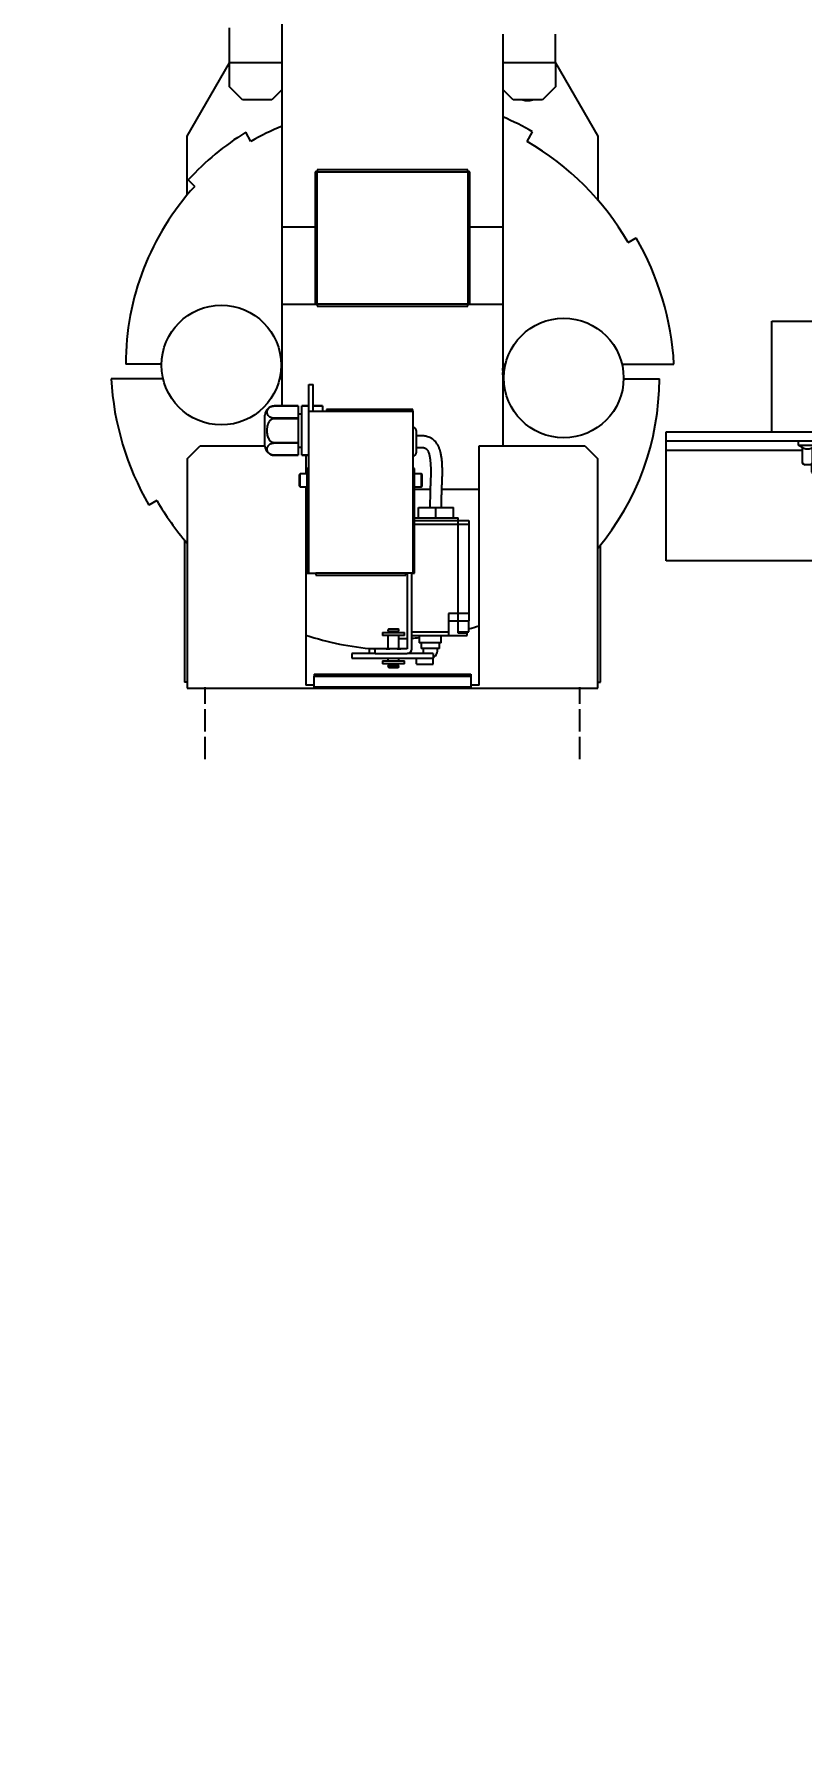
# Model space of a CAD drawing. Header units: millimetres. Extents: x 3615 to 23385, y 1892 to 17185.
# Drawn here: x 14476 to 14893, y 14545 to 15470 of the extents above; entities that cross this region are included whole.
import ezdxf

# ---------------------------------------------------------------- set-up
doc = ezdxf.new("R2010")
doc.units = ezdxf.units.MM
doc.header["$MEASUREMENT"] = 0
doc.linetypes.add('ACAD_ISO02W100', pattern=[15, 12, -3])
for name, color, linetype in [('CONT_35', 2, 'Continuous'), ('DASH_25', 1, 'ACAD_ISO02W100'), ('DIM_35', 7, 'Continuous')]:
    doc.layers.add(name, color=color, linetype=linetype)
doc.styles.add('ARIAL-N', font='ARIALN.TTF')
doc.dimstyles.new('KONE_30', dxfattribs={"dimscale": 30, "dimtxt": 3.5, "dimasz": 2.5, "dimexe": 1, "dimexo": 1, "dimgap": 1.5, "dimtad": 1, "dimdec": 0, "dimzin": 0, "dimdsep": 46, "dimtxsty": 'ARIAL-N', "dimcen": 0, "dimclrd": 256, "dimclre": 256, "dimclrt": 256, "dimadec": 1, "dimazin": 3, "dimtfac": 1, "dimtdec": 0, "dimtmove": 0, "dimatfit": 0, "dimfxl": 1, "dimtfill": 1, "dimtolj": 1, "dimtzin": 0, "dimarcsym": 0})

# ---------------------------------------------------------------- blocks, each defined once
blk = doc.blocks.new('KM51138723')
at = {"layer": 'CONT_35'}
blk.add_line((-72.5, 100), (72.5, 100), dxfattribs=at)
for points in [[(-72.5, 40), (-72.5, 100)], [(72.5, 40), (72.5, 100)], [(-130, -30), (-130, 40)], [(-130, 40), (130, 40)], [(130, 40), (130, -30)], [(-130, 35), (130, 35)], [(-130, 30), (-55.97, 30)], [(-58, 32.69), (-58, 35)], [(-55.97, 31.52), (-58, 32.69)], [(-58, 32.69), (-57.97, 32.69), (-57.73, 32.69), (-57.25, 32.69), (-56.54, 32.69), (-55.62, 32.69), (-54.5, 32.69), (-53.2, 32.69), (-51.75, 32.69), (-50.18, 32.69), (-48.51, 32.69), (-46.77, 32.69), (-45, 32.69)], [(-55.97, 22.85), (-55.97, 31.52)], [(-55.97, 31.52), (-55.33, 31.19), (-54.72, 30.94), (-54.12, 30.77), (-53.53, 30.68), (-52.93, 30.68), (-52.33, 30.77), (-51.73, 30.94), (-51.12, 31.19), (-50.48, 31.52)], [(-50.48, 22.85), (-50.48, 31.52)], [(-50.48, 31.52), (-49.34, 31.22), (-48.24, 30.98), (-47.16, 30.81), (-46.08, 30.71), (-45, 30.67)], [(-32, 32.69), (-32.03, 32.69), (-32.27, 32.69), (-32.75, 32.69), (-33.46, 32.69), (-34.38, 32.69), (-35.5, 32.69), (-36.8, 32.69), (-38.25, 32.69), (-39.82, 32.69), (-41.49, 32.69), (-43.23, 32.69), (-45, 32.69)], [(-45, 30.67), (-43.91, 30.71), (-42.83, 30.81), (-41.75, 30.98), (-40.65, 31.22), (-39.52, 31.52)], [(-39.52, 22.85), (-39.52, 31.52)], [(-39.52, 31.52), (-38.88, 31.19), (-38.27, 30.94), (-37.67, 30.77), (-37.07, 30.68), (-36.47, 30.68), (-35.88, 30.77), (-35.28, 30.94), (-34.67, 31.19), (-34.03, 31.52)], [(-34.03, 31.52), (-32, 32.69)], [(-34.03, 22.85), (-34.03, 31.52)], [(-34.03, 30), (34.03, 30)], [(-32, 32.69), (-32, 35)], [(32, 32.69), (32, 35)], [(34.03, 31.52), (32, 32.69)], [(32, 32.69), (32.03, 32.69), (32.27, 32.69), (32.75, 32.69), (33.46, 32.69), (34.38, 32.69), (35.5, 32.69), (36.8, 32.69), (38.25, 32.69), (39.82, 32.69), (41.49, 32.69), (43.23, 32.69), (45, 32.69)], [(34.03, 22.85), (34.03, 31.52)], [(34.03, 31.52), (34.67, 31.19), (35.28, 30.94), (35.88, 30.77), (36.47, 30.68), (37.07, 30.68), (37.67, 30.77), (38.27, 30.94), (38.88, 31.19), (39.52, 31.52)], [(39.52, 22.85), (39.52, 31.52)], [(39.52, 31.52), (40.66, 31.22), (41.76, 30.98), (42.84, 30.81), (43.92, 30.71), (45, 30.67)], [(58, 32.69), (57.97, 32.69), (57.73, 32.69), (57.25, 32.69), (56.54, 32.69), (55.62, 32.69), (54.5, 32.69), (53.2, 32.69), (51.75, 32.69), (50.18, 32.69), (48.51, 32.69), (46.77, 32.69), (45, 32.69)], [(45, 30.67), (46.09, 30.71), (47.17, 30.81), (48.25, 30.98), (49.35, 31.22), (50.48, 31.52)], [(50.48, 22.85), (50.48, 31.52)], [(50.48, 31.52), (51.12, 31.19), (51.73, 30.94), (52.33, 30.77), (52.93, 30.68), (53.53, 30.68), (54.12, 30.77), (54.72, 30.94), (55.33, 31.19), (55.97, 31.52)], [(55.97, 31.52), (58, 32.69)], [(55.97, 22.85), (55.97, 31.52)], [(55.97, 30), (130, 30)], [(58, 32.69), (58, 35)], [(-55.97, 22.85), (-54.5, 22)], [(-53.23, 22), (-53.77, 22.04), (-54.3, 22.14), (-54.85, 22.31), (-55.4, 22.54), (-55.97, 22.85)], [(-53.23, 22), (-54.5, 22)], [(-50.48, 22.85), (-51.06, 22.54), (-51.61, 22.31), (-52.15, 22.14), (-52.69, 22.04), (-53.23, 22)], [(-51, 22), (-53.23, 22)], [(-45, 22), (-51, 22)], [(-51, 22), (-51, 18.05)], [(-51, 22), (-51, 18.05)], [(-45, 22), (-46.09, 22.04), (-47.17, 22.14), (-48.26, 22.31), (-49.35, 22.55), (-50.48, 22.85)], [(-39.52, 22.85), (-40.66, 22.55), (-41.76, 22.31), (-42.84, 22.14), (-43.92, 22.04), (-45, 22)], [(-39, 22), (-45, 22)], [(-36.77, 22), (-37.31, 22.04), (-37.85, 22.14), (-38.39, 22.31), (-38.94, 22.54), (-39.52, 22.85)], [(-36.77, 22), (-39, 22)], [(-39, 22), (-39, 18.05)], [(-39, 22), (-39, 18.05)], [(-34.03, 22.85), (-34.6, 22.54), (-35.16, 22.31), (-35.7, 22.14), (-36.23, 22.04), (-36.77, 22)], [(-35.5, 22), (-36.77, 22)], [(-34.03, 22.85), (-35.5, 22)], [(34.03, 22.85), (35.5, 22)], [(36.77, 22), (36.23, 22.04), (35.7, 22.14), (35.15, 22.31), (34.6, 22.54), (34.03, 22.85)], [(36.77, 22), (35.5, 22)], [(39.52, 22.85), (38.94, 22.54), (38.39, 22.31), (37.85, 22.14), (37.31, 22.04), (36.77, 22)], [(39, 22), (36.77, 22)], [(45, 22), (39, 22)], [(39, 22), (39, 18.05)], [(39, 22), (39, 18.05)], [(45, 22), (43.91, 22.04), (42.83, 22.14), (41.74, 22.31), (40.65, 22.55), (39.52, 22.85)], [(50.48, 22.85), (49.34, 22.55), (48.24, 22.31), (47.16, 22.14), (46.08, 22.04), (45, 22)], [(51, 22), (45, 22)], [(53.23, 22), (52.69, 22.04), (52.15, 22.14), (51.61, 22.31), (51.06, 22.54), (50.48, 22.85)], [(53.23, 22), (51, 22)], [(51, 22), (51, 18.05)], [(51, 22), (51, 18.05)], [(55.97, 22.85), (55.4, 22.54), (54.84, 22.31), (54.3, 22.14), (53.77, 22.04), (53.23, 22)], [(54.5, 22), (53.23, 22)], [(55.97, 22.85), (54.5, 22)], [(-51, 18.05), (-50.06, 17.5)], [(-51, 18.05), (-50.06, 17.5)], [(-39, 18.05), (-39.1, 18.05), (-39.41, 18.05), (-39.9, 18.05), (-40.57, 18.05), (-41.38, 18.05), (-42.33, 18.05), (-43.36, 18.05), (-44.45, 18.05), (-45.55, 18.05), (-46.64, 18.05), (-47.67, 18.05), (-48.62, 18.05), (-49.43, 18.05), (-50.1, 18.05), (-50.59, 18.05), (-50.9, 18.05), (-51, 18.05)], [(-50.06, 17.5), (-39.95, 17.5)], [(-39.95, 17.5), (-40.04, 17.5), (-40.33, 17.5), (-40.8, 17.5), (-41.43, 17.5), (-42.19, 17.5), (-43.07, 17.5), (-44.01, 17.5), (-45, 17.5), (-45.99, 17.5), (-46.93, 17.5), (-47.81, 17.5), (-48.57, 17.5), (-49.2, 17.5), (-49.67, 17.5), (-49.96, 17.5), (-50.06, 17.5)], [(-39, 18.05), (-39.95, 17.5)], [(-39, 18.05), (-39.95, 17.5)], [(39, 18.05), (39.94, 17.5)], [(39, 18.05), (39.94, 17.5)], [(51, 18.05), (50.9, 18.05), (50.59, 18.05), (50.1, 18.05), (49.43, 18.05), (48.62, 18.05), (47.67, 18.05), (46.64, 18.05), (45.55, 18.05), (44.45, 18.05), (43.36, 18.05), (42.33, 18.05), (41.38, 18.05), (40.57, 18.05), (39.9, 18.05), (39.41, 18.05), (39.1, 18.05), (39, 18.05)], [(39.94, 17.5), (50.05, 17.5)], [(50.05, 17.5), (49.96, 17.5), (49.67, 17.5), (49.2, 17.5), (48.57, 17.5), (47.81, 17.5), (46.93, 17.5), (45.99, 17.5), (45, 17.5), (44.01, 17.5), (43.07, 17.5), (42.19, 17.5), (41.43, 17.5), (40.8, 17.5), (40.33, 17.5), (40.04, 17.5), (39.94, 17.5)], [(51, 18.05), (50.05, 17.5)], [(51, 18.05), (50.05, 17.5)], [(130, -30), (-130, -30)]]:
    blk.add_lwpolyline(points, dxfattribs=at)
blk = doc.blocks.new('M004650412_PL1_Shaft_OSGPositionSectionView')
at = {"layer": 'CONT_35', "extrusion": (0, 1, 0)}
for p, q in [((-338.6, 5991.25), (-338.6, 6106)), ((-367.1, 6080.35), (-367.1, 6099.35)), ((-218.6, 6096), (-218.6, 5991.25)), ((-190.1, 6080.35), (-190.1, 6096)), ((-390.1, 6040.51), (-367.11, 6080.34)), ((-338.6, 6080.35), (-367.1, 6080.35)), ((-367.1, 6067.35), (-367.1, 6080.34)), ((-190.1, 6080.35), (-218.6, 6080.35)), ((-190.1, 6081.85), (-190.1, 6081.85)), ((-190.1, 6080.35), (-190.1, 6067.35)), ((-190.1, 6080.35), (-167.1, 6040.51)), ((-360.1, 6060.35), (-367.1, 6067.35)), ((-190.1, 6067.35), (-197.1, 6060.35)), ((-344.1, 6060.35), (-360.1, 6060.35)), ((-338.61, 6065.84), (-344.1, 6060.35)), ((-213.1, 6060.35), (-218.61, 6065.86)), ((-197.1, 6060.35), (-213.1, 6060.35)), ((-390.1, 6008.6), (-390.1, 6040.51)), ((-355.48, 6037.69), (-358.34, 6042.64)), ((-205.48, 6037.69), (-202.48, 6042.88)), ((-167.1, 6040.51), (-167.1, 6005.98)), ((-319.6, 6021.25), (-320.6, 6021.25)), ((-320.6, 6021.25), (-320.6, 5949.25)), ((-237.6, 6022.25), (-319.6, 6022.25)), ((-319.6, 6022.25), (-319.6, 6021.25)), ((-319.6, 5949.25), (-319.6, 6021.25)), ((-319.6, 6021.25), (-237.6, 6021.25)), ((-237.6, 6021.25), (-237.6, 6022.25)), ((-237.6, 6021.25), (-237.6, 5949.25)), ((-236.6, 6021.25), (-237.6, 6021.25)), ((-236.6, 5949.25), (-236.6, 6021.25)), ((-385.99, 6013.3), (-389.53, 6016.84)), ((-338.6, 5982.78), (-338.6, 5991.25)), ((-338.6, 5991.25), (-320.6, 5991.25)), ((-236.6, 5991.25), (-218.6, 5991.25)), ((-218.6, 5991.25), (-218.6, 5949.25)), ((-150.57, 5982.78), (-146.24, 5985.28)), ((-338.6, 5949.25), (-338.6, 5982.72)), ((-338.6, 5894.02), (-338.6, 5949.25)), ((-338.6, 5949.25), (-320.6, 5949.25)), ((-320.6, 5949.25), (-319.6, 5949.25)), ((-237.6, 5949.25), (-319.6, 5949.25)), ((-319.6, 5949.25), (-319.6, 5948.25)), ((-319.6, 5948.25), (-237.6, 5948.25)), ((-237.6, 5948.25), (-237.6, 5949.25)), ((-237.6, 5949.25), (-236.6, 5949.25)), ((-236.6, 5949.25), (-218.6, 5949.25)), ((-218.6, 5949.25), (-218.6, 5872.35)), ((-404.04, 5916.78), (-423.48, 5916.78)), ((-338.6, 5916.78), (-339.05, 5916.78)), ((-218.6, 5916.78), (-217.21, 5916.78)), ((-154, 5916.78), (-125.74, 5916.78)), ((-403.16, 5908.67), (-431.41, 5908.67)), ((-338.6, 5908.67), (-339.94, 5908.67)), ((-324.1, 5902.65), (-324.1, 5905.65)), ((-324.1, 5905.65), (-321.6, 5905.65)), ((-324.1, 5891.15), (-324.1, 5902.65)), ((-321.6, 5902.65), (-321.6, 5905.65)), ((-321.6, 5891.15), (-321.6, 5902.65)), ((-218.6, 5908.67), (-218.1, 5908.67)), ((-153.11, 5908.67), (-133.67, 5908.67)), ((-342.85, 5894.02), (-329.85, 5894.02)), ((-342.85, 5894.02), (-342.85, 5894.02)), ((-329.85, 5894.02), (-342.85, 5894.02)), ((-329.85, 5894.02), (-329.85, 5887.38)), ((-329.85, 5894.02), (-329.85, 5894.02)), ((-327.85, 5894.02), (-324.1, 5894.02)), ((-327.85, 5887.38), (-327.85, 5894.02)), ((-327.85, 5894.02), (-327.85, 5894.02)), ((-324.1, 5894.02), (-327.85, 5894.02)), ((-324.1, 5891.15), (-314.4, 5891.15)), ((-324.1, 5860.15), (-324.1, 5891.15)), ((-321.6, 5894.02), (-316.6, 5894.02)), ((-316.6, 5894.02), (-321.6, 5894.02)), ((-316.6, 5894.02), (-316.6, 5891.15)), ((-316.6, 5894.02), (-316.6, 5894.02)), ((-267.6, 5892.15), (-314.4, 5892.15)), ((-314.4, 5892.15), (-314.4, 5891.15)), ((-314.4, 5891.15), (-267.6, 5891.15)), ((-290.95, 5892.15), (-290.95, 5892.15)), ((-280.85, 5892.15), (-280.85, 5892.15)), ((-267.6, 5891.15), (-267.6, 5892.15)), ((-267.6, 5891.15), (-267.6, 5860.15)), ((-347.85, 5872.27), (-347.85, 5889.02)), ((-329.85, 5887.38), (-342.85, 5887.38)), ((-342.85, 5887.3), (-342.85, 5887.38)), ((-342.85, 5887.3), (-329.85, 5887.3)), ((-327.85, 5889.65), (-329.85, 5889.65)), ((-329.85, 5887.3), (-329.85, 5887.38)), ((-329.85, 5887.3), (-329.85, 5874)), ((-329.85, 5884.65), (-329.85, 5884.65)), ((-327.85, 5887.3), (-327.85, 5887.38)), ((-327.85, 5874), (-327.85, 5887.3)), ((-329.85, 5874), (-342.85, 5874)), ((-342.85, 5873.92), (-342.85, 5874)), ((-342.85, 5873.92), (-329.85, 5873.92)), ((-329.85, 5876.65), (-329.85, 5876.65)), ((-329.85, 5873.92), (-329.85, 5874)), ((-329.85, 5873.92), (-329.85, 5867.27)), ((-327.85, 5873.92), (-327.85, 5874)), ((-327.85, 5867.27), (-327.85, 5873.92)), ((-265.6, 5869.15), (-265.6, 5880.15)), ((-390.1, 5865.35), (-383.1, 5872.35)), ((-390.1, 5865.35), (-390.1, 5740.85)), ((-383.1, 5872.35), (-347.85, 5872.35)), ((-329.85, 5867.27), (-342.85, 5867.27)), ((-342.85, 5867.27), (-342.85, 5867.27)), ((-342.85, 5867.27), (-329.85, 5867.27)), ((-329.85, 5871.65), (-327.85, 5871.65)), ((-329.85, 5867.27), (-329.85, 5867.27)), ((-324.1, 5867.27), (-327.85, 5867.27)), ((-327.85, 5867.27), (-327.85, 5867.27)), ((-327.85, 5867.27), (-324.1, 5867.27)), ((-325.6, 5867.27), (-325.6, 5857.15)), ((-231.6, 5872.35), (-174.1, 5872.35)), ((-231.6, 5742.35), (-231.6, 5872.35)), ((-174.1, 5872.35), (-167.1, 5865.35)), ((-167.1, 5740.85), (-167.1, 5865.35)), ((-329.1, 5850.55), (-329.1, 5856.75)), ((-328.7, 5850.15), (-328.7, 5857.15)), ((-325.1, 5857.15), (-328.7, 5857.15)), ((-324.1, 5860.15), (-325.1, 5860.15)), ((-325.1, 5860.15), (-325.1, 5803.15)), ((-324.1, 5803.15), (-324.1, 5860.15)), ((-267.6, 5860.15), (-267.6, 5803.15)), ((-266.6, 5860.15), (-267.6, 5860.15)), ((-266.6, 5803.15), (-266.6, 5860.15)), ((-263, 5857.15), (-266.6, 5857.15)), ((-266.6, 5855.9), (-266.6, 5855.9)), ((-263, 5857.15), (-263, 5850.15)), ((-262.6, 5856.75), (-262.6, 5850.55)), ((-328.7, 5850.15), (-325.1, 5850.15)), ((-325.6, 5850.15), (-325.6, 5742.35)), ((-325.1, 5848.75), (-325.6, 5848.75)), ((-266.6, 5851.4), (-266.6, 5851.4)), ((-266.6, 5850.15), (-263, 5850.15)), ((-258.12, 5848.75), (-266.6, 5848.75)), ((-262.6, 5853.65), (-262.6, 5853.65)), ((-231.6, 5848.75), (-251.82, 5848.75)), ((-406.58, 5842.67), (-410.91, 5840.17)), ((-266.6, 5839.15), (-266.6, 5839.15)), ((-264.48, 5833.35), (-264.48, 5838.85)), ((-264.48, 5838.85), (-254.98, 5838.85)), ((-258.48, 5838.85), (-258.48, 5838.85)), ((-254.98, 5833.35), (-254.98, 5838.85)), ((-254.98, 5838.85), (-245.48, 5838.85)), ((-251.48, 5838.85), (-251.48, 5838.85)), ((-245.48, 5833.35), (-245.48, 5838.85)), ((-266.6, 5833.35), (-254.98, 5833.35)), ((-266.6, 5831.85), (-243.1, 5831.85)), ((-266.6, 5829.85), (-243.1, 5829.85)), ((-258.48, 5833.35), (-258.48, 5833.35)), ((-254.98, 5833.35), (-242.98, 5833.35)), ((-251.48, 5833.35), (-251.48, 5833.35)), ((-243.1, 5831.85), (-243.1, 5829.85)), ((-243.1, 5831.85), (-243.1, 5829.85)), ((-243.1, 5831.85), (-237.1, 5831.85)), ((-243.1, 5829.85), (-243.1, 5781.35)), ((-243.1, 5829.85), (-237.1, 5829.85)), ((-242.98, 5831.85), (-242.98, 5833.35)), ((-237.1, 5831.85), (-237.1, 5829.85)), ((-237.1, 5829.85), (-237.1, 5781.35)), ((-237.1, 5826.85), (-237.1, 5826.85)), ((-391.6, 5821.27), (-391.6, 5744.1)), ((-165.6, 5744.1), (-165.6, 5818.61)), ((-325.1, 5803.15), (-324.1, 5803.15)), ((-324.1, 5803.15), (-320.3, 5803.15)), ((-271.3, 5803.15), (-320.3, 5803.15)), ((-320.3, 5803.15), (-320.3, 5802.15)), ((-320.3, 5802.15), (-271.3, 5802.15)), ((-271.3, 5802.15), (-271.3, 5803.15)), ((-267.6, 5803.15), (-271.3, 5803.15)), ((-270.6, 5803.15), (-270.6, 5762.15)), ((-268.1, 5762.15), (-268.1, 5803.15)), ((-268.1, 5798.65), (-268.1, 5798.65)), ((-267.6, 5803.15), (-266.6, 5803.15)), ((-268.1, 5795.65), (-268.1, 5795.65)), ((-248.1, 5781.35), (-248.1, 5771.35)), ((-243.1, 5781.35), (-248.1, 5781.35)), ((-243.1, 5781.35), (-243.1, 5777.35)), ((-237.1, 5781.35), (-243.1, 5781.35)), ((-237.1, 5781.35), (-237.1, 5777.35)), ((-284.1, 5770.95), (-272.1, 5770.95)), ((-284.1, 5770.95), (-284.1, 5769.35)), ((-280.6, 5772.95), (-281.1, 5772.45)), ((-281.1, 5772.45), (-281.1, 5771.75)), ((-281.1, 5771.75), (-275.1, 5771.75)), ((-280.6, 5772.95), (-275.6, 5772.95)), ((-280.1, 5771.75), (-280.1, 5770.95)), ((-276.1, 5770.95), (-276.1, 5771.75)), ((-275.1, 5772.45), (-275.6, 5772.95)), ((-275.1, 5771.75), (-275.1, 5772.45)), ((-272.1, 5769.35), (-272.1, 5770.95)), ((-268.1, 5775.8), (-268.1, 5775.8)), ((-268.1, 5772.5), (-268.1, 5772.5)), ((-268.1, 5771.35), (-248.1, 5771.35)), ((-248.1, 5779.45), (-248.1, 5779.45)), ((-248.1, 5777.35), (-248.1, 5777.35)), ((-248.1, 5777.35), (-243.1, 5777.35)), ((-248.1, 5775.56), (-248.1, 5775.56)), ((-248.1, 5773.35), (-248.1, 5773.35)), ((-248.1, 5771.35), (-248.1, 5769.35)), ((-248.1, 5771.25), (-248.1, 5771.25)), ((-243.1, 5777.35), (-243.1, 5770.85)), ((-243.1, 5777.35), (-237.1, 5777.35)), ((-243.1, 5771.35), (-237.1, 5771.35)), ((-243.1, 5770.85), (-238.1, 5770.85)), ((-238.1, 5769.35), (-238.1, 5770.85)), ((-237.1, 5771.35), (-237.1, 5777.35)), ((-288.1, 5762.15), (-291.1, 5762.15)), ((-291.1, 5759.65), (-291.1, 5762.15)), ((-288.1, 5759.65), (-288.1, 5762.15)), ((-270.6, 5762.15), (-288.1, 5762.15)), ((-272.1, 5769.35), (-284.1, 5769.35)), ((-281.5, 5762.15), (-281.5, 5762.15)), ((-281.1, 5769.35), (-281.1, 5762.15)), ((-275.1, 5762.15), (-275.1, 5769.35)), ((-274.7, 5762.15), (-274.7, 5762.15)), ((-268.1, 5769.35), (-248.1, 5769.35)), ((-264.1, 5769.35), (-264.1, 5765.35)), ((-258.1, 5765.35), (-264.1, 5765.35)), ((-263.1, 5765.35), (-263.1, 5762.35)), ((-258.1, 5762.35), (-263.1, 5762.35)), ((-252.1, 5765.35), (-258.1, 5765.35)), ((-253.1, 5762.35), (-258.1, 5762.35)), ((-253.1, 5762.35), (-253.1, 5765.35)), ((-252.1, 5765.35), (-252.1, 5769.35)), ((-248.1, 5769.35), (-238.1, 5769.35)), ((-291.1, 5759.65), (-300.6, 5759.65)), ((-300.6, 5759.65), (-300.6, 5757.15)), ((-300.6, 5757.15), (-256.51, 5757.15)), ((-288.1, 5759.65), (-291.1, 5759.65)), ((-288.1, 5759.65), (-270.6, 5759.65)), ((-284.1, 5755.55), (-272.1, 5755.55)), ((-284.1, 5755.55), (-284.1, 5753.95)), ((-272.1, 5753.95), (-284.1, 5753.95)), ((-281.1, 5757.15), (-281.1, 5755.55)), ((-281.1, 5753.15), (-275.1, 5753.15)), ((-281.1, 5753.15), (-281.1, 5752.45)), ((-281.1, 5752.45), (-280.6, 5751.95)), ((-280.1, 5753.95), (-280.1, 5753.15)), ((-276.1, 5753.15), (-276.1, 5753.95)), ((-275.6, 5751.95), (-275.1, 5752.45)), ((-275.1, 5755.55), (-275.1, 5757.15)), ((-275.1, 5752.45), (-275.1, 5753.15)), ((-272.1, 5753.95), (-272.1, 5755.55)), ((-256.43, 5759.65), (-270.56, 5759.65)), ((-265.6, 5759.65), (-265.6, 5759.65)), ((-265.6, 5757.02), (-265.6, 5757.15)), ((-265.6, 5753.94), (-265.6, 5757.02)), ((-265.6, 5753.94), (-265.6, 5753.8)), ((-265.6, 5753.8), (-256.43, 5753.8)), ((-256.43, 5759.65), (-256.43, 5757.11)), ((-256.43, 5759.52), (-256.43, 5759.52)), ((-256.43, 5757.11), (-256.43, 5757.02)), ((-256.43, 5753.94), (-256.43, 5757.02)), ((-256.43, 5756.83), (-256.43, 5756.83)), ((-256.43, 5756.69), (-256.43, 5756.69)), ((-256.43, 5753.8), (-256.43, 5753.94)), ((-390.11, 5744.1), (-391.6, 5744.1)), ((-321.1, 5748.36), (-236.1, 5748.36)), ((-321.1, 5748.36), (-321.1, 5747.3)), ((-321.1, 5747.3), (-236.1, 5747.3)), ((-321.1, 5741.29), (-321.1, 5747.3)), ((-280.6, 5751.95), (-275.6, 5751.95)), ((-236.1, 5748.36), (-236.1, 5747.3)), ((-236.1, 5747.3), (-236.1, 5741.29)), ((-167.11, 5744.1), (-167.1, 5744.1)), ((-167.1, 5744.1), (-165.6, 5744.1)), ((-390.1, 5740.85), (-321.1, 5740.85)), ((-321.1, 5742.35), (-325.6, 5742.35)), ((-325.6, 5742.35), (-325.6, 5742.35)), ((-325.6, 5742.35), (-325.6, 5742.35)), ((-321.1, 5741.29), (-321.1, 5740.85)), ((-236.1, 5741.29), (-321.1, 5741.29)), ((-321.1, 5740.85), (-236.1, 5740.85)), ((-236.1, 5742.35), (-236.1, 5742.35)), ((-231.6, 5742.35), (-236.1, 5742.35)), ((-236.1, 5740.85), (-236.1, 5741.29)), ((-236.1, 5740.85), (-167.1, 5740.85)), ((-167.1, 5742.35), (-167.1, 5742.35))]:
    blk.add_line(p, q, dxfattribs=at)
at = {"layer": 'CONT_35'}
for centre in [(-371.55, 5916.23), (-185.6, 5909.22)]:
    blk.add_circle(centre, 32.5, dxfattribs=at)
for centre, radius, start, end in [((-205.1, 6067.35), 7.5, 248.96799, 291.03201), ((-280.48, 5907.78), 156, 60, 66.63303), ((-280.48, 5916.78), 148, 121.74237, 137.46446), ((-280.48, 5907.78), 150, 112.80058, 120), ((-280.48, 5907.78), 150, 30, 60), ((-280.48, 5916.78), 143, 137.55069, 180), ((-280.48, 5907.78), 155, 3.32872, 30), ((-278.58, 5912.73), 60, 358.19741, 1.80259), ((-276.67, 5917.67), 155, 183.32872, 210), ((-276.67, 5908.67), 143, 320.01541, 0), ((-342.85, 5889.02), 5, 90, 180), ((-268.1, 5880.15), 2.5, 0, 78.50975), ((-342.85, 5872.27), 5, 180, 270), ((-268.1, 5869.15), 2.5, 281.49025, 0), ((-328.7, 5856.75), 0.4, 90, 180), ((-263, 5856.75), 0.4, 0, 90), ((-328.7, 5850.55), 0.4, 180, 270), ((-263, 5850.55), 0.4, 270, 0), ((-276.67, 5917.67), 150, 210, 220.86902), ((-276.67, 5917.67), 150, 285.29527, 287.48519), ((-276.67, 5917.67), 156, 251.72008, 265.53419), ((-276.67, 5917.67), 150, 270.59904, 272.31742), ((-270.6, 5762.15), 2.5, 270, 0), ((-276.67, 5917.67), 150, 273.27534, 274.80636), ((-258.1, 5761.05), 3.9, 160.53886, 201.05457), ((-258.1, 5761.05), 3.9, 295.31684, 19.46066)]:
    blk.add_arc(centre, radius, start, end, dxfattribs=at)
blk.add_ellipse((-254.98, 5831.85), major_axis=(3.15, 0.05), ratio=0.043774, start_param=-0.375451, end_param=-0.370376, dxfattribs=at)
for points, knots in [([(-342.85, 5887.38), (-343, 5887.38), (-343.15, 5887.38), (-343.47, 5887.41), (-343.62, 5887.43), (-343.92, 5887.49), (-344.08, 5887.53), (-344.4, 5887.63), (-344.55, 5887.68), (-344.87, 5887.82), (-345.05, 5887.92), (-345.38, 5888.13), (-345.53, 5888.24), (-346.02, 5888.69), (-346.28, 5889.08), (-346.6, 5889.9), (-346.67, 5890.32), (-346.67, 5891.08), (-346.6, 5891.5), (-346.28, 5892.32), (-346.02, 5892.71), (-345.53, 5893.16), (-345.38, 5893.27), (-345.05, 5893.48), (-344.87, 5893.58), (-344.55, 5893.72), (-344.4, 5893.77), (-344.08, 5893.87), (-343.92, 5893.91), (-343.62, 5893.97), (-343.47, 5893.99), (-343.15, 5894.02), (-343, 5894.02), (-342.85, 5894.02)], [7.976849, 7.976849, 7.976849, 7.976849, 8.412999, 8.412999, 8.849149, 8.849149, 9.363247, 9.363247, 9.877345, 9.877345, 10.613094, 10.613094, 11.348843, 11.348843, 13.651271, 13.651271, 15.953698, 15.953698, 18.256126, 18.256126, 20.558554, 20.558554, 21.294303, 21.294303, 22.030052, 22.030052, 22.54415, 22.54415, 23.058248, 23.058248, 23.494398, 23.494398, 23.930548, 23.930548, 23.930548, 23.930548]), ([(-342.85, 5874), (-343, 5874), (-343.15, 5874.01), (-343.47, 5874.07), (-343.62, 5874.12), (-343.92, 5874.23), (-344.08, 5874.31), (-344.4, 5874.51), (-344.55, 5874.62), (-344.87, 5874.89), (-345.05, 5875.09), (-345.38, 5875.51), (-345.53, 5875.74), (-346.02, 5876.62), (-346.28, 5877.41), (-346.6, 5879.04), (-346.67, 5879.88), (-346.67, 5881.42), (-346.6, 5882.26), (-346.28, 5883.89), (-346.02, 5884.68), (-345.53, 5885.56), (-345.38, 5885.79), (-345.05, 5886.21), (-344.87, 5886.41), (-344.55, 5886.68), (-344.4, 5886.79), (-344.08, 5886.99), (-343.92, 5887.07), (-343.62, 5887.18), (-343.47, 5887.23), (-343.15, 5887.29), (-343, 5887.3), (-342.85, 5887.3)], [7.976849, 7.976849, 7.976849, 7.976849, 8.412999, 8.412999, 8.849149, 8.849149, 9.363247, 9.363247, 9.877345, 9.877345, 10.613094, 10.613094, 11.348843, 11.348843, 13.651271, 13.651271, 15.953698, 15.953698, 18.256126, 18.256126, 20.558554, 20.558554, 21.294303, 21.294303, 22.030052, 22.030052, 22.54415, 22.54415, 23.058248, 23.058248, 23.494398, 23.494398, 23.930548, 23.930548, 23.930548, 23.930548]), ([(-342.85, 5867.27), (-343, 5867.27), (-343.15, 5867.28), (-343.47, 5867.31), (-343.62, 5867.33), (-343.92, 5867.39), (-344.08, 5867.43), (-344.4, 5867.53), (-344.55, 5867.58), (-344.87, 5867.72), (-345.05, 5867.82), (-345.38, 5868.03), (-345.53, 5868.14), (-346.02, 5868.59), (-346.28, 5868.98), (-346.6, 5869.8), (-346.67, 5870.22), (-346.67, 5870.98), (-346.6, 5871.4), (-346.28, 5872.22), (-346.02, 5872.61), (-345.53, 5873.06), (-345.38, 5873.17), (-345.05, 5873.38), (-344.87, 5873.48), (-344.55, 5873.62), (-344.4, 5873.67), (-344.08, 5873.77), (-343.92, 5873.81), (-343.62, 5873.87), (-343.47, 5873.89), (-343.15, 5873.92), (-343, 5873.92), (-342.85, 5873.92)], [7.976849, 7.976849, 7.976849, 7.976849, 8.412999, 8.412999, 8.849149, 8.849149, 9.363247, 9.363247, 9.877345, 9.877345, 10.613094, 10.613094, 11.348843, 11.348843, 13.651271, 13.651271, 15.953698, 15.953698, 18.256126, 18.256126, 20.558554, 20.558554, 21.294303, 21.294303, 22.030052, 22.030052, 22.54415, 22.54415, 23.058248, 23.058248, 23.494398, 23.494398, 23.930548, 23.930548, 23.930548, 23.930548]), ([(-263.86, 5877.8), (-264.01, 5877.8), (-264.17, 5877.8), (-264.54, 5877.8), (-264.75, 5877.8), (-265.13, 5877.8), (-265.35, 5877.8), (-265.58, 5877.8), (-265.59, 5877.8), (-265.6, 5877.8)], [2.585981, 2.585981, 2.585981, 2.585981, 3.089463, 3.089463, 3.670069, 3.670069, 4.275334, 4.275334, 4.29949, 4.29949, 4.29949, 4.29949]), ([(-251.93, 5838.85), (-251.93, 5838.95), (-251.93, 5839.05), (-251.94, 5840.26), (-251.94, 5841.49), (-251.93, 5843.95), (-251.91, 5845.18), (-251.86, 5847.42), (-251.82, 5848.65), (-251.72, 5851.11), (-251.66, 5852.34), (-251.57, 5854.63), (-251.53, 5855.91), (-251.5, 5857.84), (-251.5, 5858.48), (-251.51, 5859.74), (-251.52, 5860.35), (-251.57, 5861.57), (-251.59, 5862.23), (-251.68, 5863.58), (-251.73, 5864.27), (-251.88, 5865.64), (-251.97, 5866.32), (-252.14, 5867.31), (-252.2, 5867.63), (-252.29, 5868.11), (-252.33, 5868.26), (-252.38, 5868.5), (-252.4, 5868.57), (-252.42, 5868.69), (-252.43, 5868.72), (-252.45, 5868.8), (-252.46, 5868.84), (-252.58, 5869.37), (-252.73, 5869.87), (-253.07, 5870.86), (-253.28, 5871.35), (-253.73, 5872.3), (-253.98, 5872.76), (-254.52, 5873.62), (-254.81, 5874.02), (-255.35, 5874.69), (-255.65, 5875.01), (-256.27, 5875.6), (-256.61, 5875.87), (-256.95, 5876.1), (-256.96, 5876.11), (-256.98, 5876.12), (-257, 5876.13), (-257.03, 5876.16), (-257.06, 5876.17), (-257.14, 5876.22), (-257.19, 5876.25), (-257.34, 5876.35), (-257.45, 5876.42), (-257.78, 5876.6), (-258, 5876.72), (-258.69, 5877.04), (-259.16, 5877.21), (-259.9, 5877.42), (-260.22, 5877.5), (-260.88, 5877.63), (-261.22, 5877.69), (-262.22, 5877.8), (-262.89, 5877.83), (-263.61, 5877.81), (-263.76, 5877.81), (-263.89, 5877.8)], [6.503708, 6.503708, 6.503708, 6.503708, 6.796771, 6.796771, 10.153539, 10.153539, 13.510307, 13.510307, 16.867076, 16.867076, 20.223845, 20.223845, 23.732999, 23.732999, 25.487576, 25.487576, 27.242153, 27.242153, 29.140487, 29.140487, 31.038821, 31.038821, 32.937155, 32.937155, 33.886322, 33.886322, 34.360905, 34.360905, 34.598197, 34.598197, 34.716843, 34.716843, 34.835489, 34.835489, 36.38186, 36.38186, 37.928231, 37.928231, 39.474601, 39.474601, 41.020972, 41.020972, 42.322877, 42.322877, 43.624782, 43.624782, 43.675442, 43.675442, 43.726102, 43.726102, 43.827422, 43.827422, 44.030062, 44.030062, 44.435342, 44.435342, 45.245901, 45.245901, 46.86702, 46.86702, 48.026498, 48.026498, 49.185975, 49.185975, 51.50493, 51.50493, 51.992299, 51.992299, 51.992299, 51.992299]), ([(-265.6, 5871.5), (-265.59, 5871.5), (-265.58, 5871.5), (-265.35, 5871.5), (-265.13, 5871.5), (-264.75, 5871.5), (-264.54, 5871.5), (-264.15, 5871.5), (-263.96, 5871.5), (-263.61, 5871.5), (-263.44, 5871.5), (-263.1, 5871.5), (-262.94, 5871.5), (-262.5, 5871.5), (-262.23, 5871.5), (-261.99, 5871.5)], [10.807615, 10.807615, 10.807615, 10.807615, 10.831772, 10.831772, 11.437038, 11.437038, 12.017643, 12.017643, 12.598248, 12.598248, 13.229383, 13.229383, 13.860517, 13.860517, 15.008053, 15.008053, 15.008053, 15.008053]), ([(-262.09, 5871.47), (-261.96, 5871.45), (-261.83, 5871.43), (-261.48, 5871.36), (-261.26, 5871.29), (-260.86, 5871.12), (-260.67, 5871.02), (-260.47, 5870.88), (-260.46, 5870.87), (-260.43, 5870.85), (-260.41, 5870.84), (-260.37, 5870.81), (-260.34, 5870.79), (-260.25, 5870.72), (-260.19, 5870.67), (-260.02, 5870.51), (-259.91, 5870.4), (-259.75, 5870.21), (-259.69, 5870.13), (-259.58, 5869.97), (-259.52, 5869.88), (-259.41, 5869.69), (-259.35, 5869.58), (-259.24, 5869.37), (-259.19, 5869.26), (-259.04, 5868.9), (-258.93, 5868.62), (-258.75, 5868.02), (-258.66, 5867.71), (-258.54, 5867.17), (-258.48, 5866.91), (-258.38, 5866.38), (-258.33, 5866.11), (-258.2, 5865.28), (-258.12, 5864.7), (-257.94, 5862.97), (-257.88, 5861.79), (-257.82, 5860.17), (-257.81, 5859.6), (-257.8, 5858.42), (-257.8, 5857.82), (-257.83, 5856.01), (-257.87, 5854.8), (-257.96, 5852.57), (-258.02, 5851.32), (-258.12, 5848.83), (-258.16, 5847.58), (-258.21, 5845.29), (-258.23, 5844.03), (-258.24, 5841.51), (-258.24, 5840.25), (-258.23, 5839.02), (-258.23, 5838.93), (-258.23, 5838.85)], [2.484872, 2.484872, 2.484872, 2.484872, 3.176957, 3.176957, 4.469983, 4.469983, 5.763009, 5.763009, 5.861794, 5.861794, 5.96058, 5.96058, 6.15815, 6.15815, 6.553291, 6.553291, 7.343573, 7.343573, 7.759658, 7.759658, 8.175742, 8.175742, 8.591827, 8.591827, 9.007912, 9.007912, 9.934003, 9.934003, 10.860095, 10.860095, 11.666238, 11.666238, 12.47238, 12.47238, 14.084665, 14.084665, 17.309235, 17.309235, 18.95417, 18.95417, 20.599105, 20.599105, 23.888975, 23.888975, 27.298296, 27.298296, 30.707617, 30.707617, 34.149826, 34.149826, 37.592034, 37.592034, 37.841527, 37.841527, 37.841527, 37.841527]), ([(-282.1, 5762.15), (-282.1, 5762.15), (-282.08, 5762.15), (-282, 5762.15), (-281.94, 5762.15), (-281.8, 5762.15), (-281.72, 5762.15), (-281.51, 5762.15), (-281.39, 5762.15), (-281.17, 5762.15), (-281.05, 5762.15), (-280.8, 5762.15), (-280.67, 5762.15), (-280.48, 5762.15), (-280.42, 5762.15), (-280.32, 5762.15), (-280.28, 5762.15), (-280.22, 5762.15), (-280.18, 5762.15), (-280.14, 5762.15), (-280.12, 5762.15), (-280.1, 5762.15), (-280.09, 5762.15), (-280.08, 5762.15), (-280.08, 5762.15), (-280.07, 5762.15), (-280.06, 5762.15), (-280.06, 5762.15), (-280.06, 5762.15), (-280.06, 5762.15), (-280.06, 5762.15), (-280.07, 5762.15), (-280.1, 5762.15), (-280.17, 5762.15), (-280.24, 5762.15), (-280.37, 5762.15), (-280.46, 5762.15), (-280.61, 5762.15), (-280.69, 5762.15), (-280.84, 5762.15), (-280.9, 5762.15), (-280.99, 5762.15), (-281.03, 5762.15), (-281.09, 5762.15), (-281.1, 5762.15), (-281.1, 5762.15)], [0, 0, 0, 0, 0.583057, 0.583057, 1.166115, 1.166115, 1.710299, 1.710299, 2.254483, 2.254483, 2.691465, 2.691465, 3.128447, 3.128447, 3.323005, 3.323005, 3.420284, 3.420284, 3.517562, 3.517562, 3.556087, 3.556087, 3.580733, 3.580733, 3.599643, 3.599643, 3.617622, 3.617622, 3.637545, 3.637545, 3.666686, 3.666686, 3.795984, 3.795984, 4.094946, 4.094946, 4.493316, 4.493316, 4.98291, 4.98291, 5.472504, 5.472504, 5.989379, 5.989379, 6.506253, 6.506253, 6.506253, 6.506253]), ([(-281.1, 5762.36), (-281.1, 5762.36), (-281.1, 5762.36), (-281.15, 5762.38), (-281.19, 5762.4), (-281.21, 5762.41), (-281.21, 5762.41), (-281.21, 5762.41), (-281.2, 5762.4), (-281.17, 5762.37), (-281.15, 5762.34), (-281.11, 5762.25), (-281.1, 5762.2), (-281.1, 5762.15)], [8.693528, 8.693528, 8.693528, 8.693528, 8.694574, 8.694574, 9.14153, 9.14153, 9.369346, 9.369346, 9.597161, 9.597161, 9.868407, 9.868407, 10.139653, 10.139653, 10.139653, 10.139653]), ([(-275.1, 5762.15), (-275.1, 5762.15), (-275.11, 5762.15), (-275.17, 5762.15), (-275.21, 5762.15), (-275.3, 5762.15), (-275.36, 5762.15), (-275.51, 5762.15), (-275.59, 5762.15), (-275.74, 5762.15), (-275.83, 5762.15), (-275.96, 5762.15), (-276.03, 5762.15), (-276.1, 5762.15), (-276.13, 5762.15), (-276.14, 5762.15), (-276.14, 5762.15), (-276.14, 5762.15), (-276.14, 5762.15), (-276.14, 5762.15), (-276.13, 5762.15), (-276.12, 5762.15), (-276.12, 5762.15), (-276.11, 5762.15), (-276.1, 5762.15), (-276.08, 5762.15), (-276.06, 5762.15), (-276.02, 5762.15), (-275.98, 5762.15), (-275.92, 5762.15), (-275.88, 5762.15), (-275.78, 5762.15), (-275.72, 5762.15), (-275.53, 5762.15), (-275.4, 5762.15), (-275.15, 5762.15), (-275.03, 5762.15), (-274.81, 5762.15), (-274.69, 5762.15), (-274.48, 5762.15), (-274.4, 5762.15), (-274.26, 5762.15), (-274.2, 5762.15), (-274.12, 5762.15), (-274.1, 5762.15), (-274.1, 5762.15)], [6.506253, 6.506253, 6.506253, 6.506253, 7.023128, 7.023128, 7.540002, 7.540002, 8.029596, 8.029596, 8.51919, 8.51919, 8.91756, 8.91756, 9.216523, 9.216523, 9.34582, 9.34582, 9.374962, 9.374962, 9.394884, 9.394884, 9.412863, 9.412863, 9.431774, 9.431774, 9.45642, 9.45642, 9.494944, 9.494944, 9.592223, 9.592223, 9.689502, 9.689502, 9.884059, 9.884059, 10.321041, 10.321041, 10.758024, 10.758024, 11.302208, 11.302208, 11.846392, 11.846392, 12.429449, 12.429449, 13.012506, 13.012506, 13.012506, 13.012506]), ([(-275.1, 5762.15), (-275.1, 5762.2), (-275.09, 5762.25), (-275.05, 5762.34), (-275.03, 5762.37), (-275, 5762.4), (-274.99, 5762.41), (-274.99, 5762.41), (-274.99, 5762.41), (-275.01, 5762.4), (-275.05, 5762.38), (-275.1, 5762.36), (-275.1, 5762.36), (-275.1, 5762.36)], [0, 0, 0, 0, 0.271246, 0.271246, 0.542492, 0.542492, 0.770308, 0.770308, 0.998123, 0.998123, 1.44508, 1.44508, 1.446243, 1.446243, 1.446243, 1.446243])]:
    blk.add_open_spline(points, degree=3, knots=knots, dxfattribs=at)
for points in [[(-258.13, 5831.84), (-258.13, 5831.84), (-258.13, 5831.84), (-258.13, 5831.84)], [(-252.68, 5831.85), (-252.68, 5831.85), (-252.68, 5831.85), (-252.68, 5831.85)], [(-268.1, 5801.89), (-268.1, 5801.91), (-268.1, 5801.93), (-268.1, 5801.95)], [(-256.43, 5757.11), (-256.46, 5757.14), (-256.48, 5757.15), (-256.51, 5757.15)], [(-256.43, 5757.11), (-256.43, 5757.11), (-256.43, 5757.11), (-256.43, 5757.11)]]:
    blk.add_open_spline(points, degree=3, dxfattribs=at)
at = {"layer": 'DASH_25'}
for p, q in [((-380.29, 5702.3), (-380.29, 5741.25)), ((-176.91, 5702.3), (-176.91, 5741.25))]:
    blk.add_line(p, q, dxfattribs=at)
blk.add_blockref('KM51138723', (0, 5840))
blk = doc.blocks.new('*D97')
at = {"layer": 'Defpoints', "color": 0, "transparency": 16777216}
for p in [(12888.99, 15599.28), (14948.99, 15599.28), (14948.99, 13099.28)]:
    blk.add_point(p, dxfattribs=at)
at = {"layer": 'DIM_35', "lineweight": -2, "transparency": 16777216}
for p, q in [((14918.99, 15599.28), (12858.99, 15599.28)), ((12888.99, 13174.28), (12888.99, 15524.28)), ((14918.99, 13099.28), (12858.99, 13099.28))]:
    blk.add_line(p, q, dxfattribs=at)
at = {"layer": 'DIM_35', "transparency": 16777216}
for points in [[(12876.49, 15524.28), (12901.49, 15524.28), (12888.99, 15599.28)], [(12876.49, 13174.28), (12901.49, 13174.28), (12888.99, 13099.28)]]:
    blk.add_solid(points, dxfattribs=at)
at = {"layer": 'DIM_35', "transparency": 16777216, "insert": (12790.38, 14349.28), "char_height": 105, "attachment_point": 5, "rotation": 90, "style": 'ARIAL-N', "bg_fill": 3, "box_fill_scale": 1.25, "bg_fill_color": 256, "bg_fill_true_color": 13158600, "bg_fill_transparency": 0}
blk.add_mtext('\\A1;2500', dxfattribs=at)

msp = doc.modelspace()

# ---------------------------------------------------------------- block references
msp.add_blockref('M004650412_PL1_Shaft_OSGPositionSectionView', (14948.99, 9374.28))

# ---------------------------------------------------------------- next in the draw order: dimensions: what is measured, and where the dimension line sits
at = {"layer": 'DIM_35'}
dim = msp.add_linear_dim(base=(12888.99, 15599.28), p1=(14948.99, 13099.28), p2=(14948.99, 15599.28), angle=90, dimstyle='KONE_30', dxfattribs=at)
dim.commit()
dim.dimension.update_dxf_attribs({"geometry": '*D97', "text_midpoint": (12790.38, 14349.28)})

doc.saveas('drawing.dxf')
